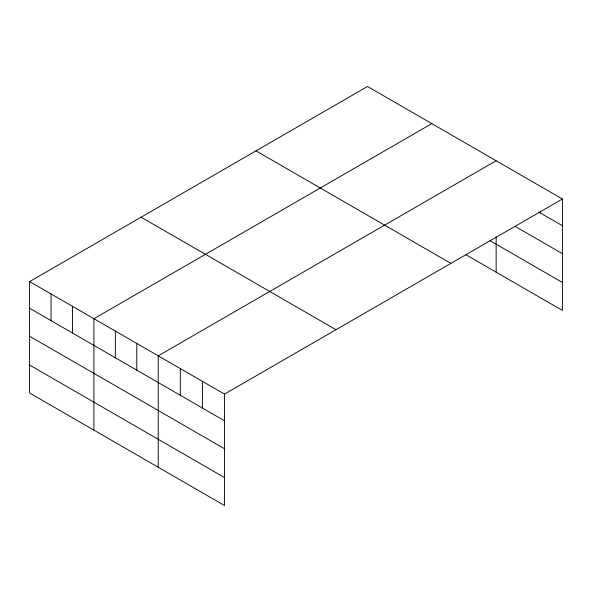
<?xml version="1.0" encoding="UTF-8"?>
<svg xmlns="http://www.w3.org/2000/svg" width="592" height="592" viewBox="0 0 592 592"><rect width="100%" height="100%" fill="white"/><g stroke="black" fill="none" stroke-linecap="round" stroke-linejoin="round"><path stroke-width="0.89" d="M562.4 199.008L367.506 86.491L29.6 281.577L29.6 392.992L224.494 505.509L224.494 394.094L562.4 199.008L562.4 310.423L465.963 254.745M431.82 123.617L93.913 318.711L93.913 430.125M496.14 160.75L158.227 355.844L158.227 467.258M538.735 212.04L562.4 225.7M515.07 226.336L562.4 253.657M489.784 240.537L562.4 282.465M255.996 150.871L450.889 263.388M141.111 217.197L336.004 329.722M29.6 281.577L224.494 394.094M29.6 308.269L224.494 420.794M29.6 336.226L224.494 448.751M29.6 365.035L224.494 477.552M540.311 211.107L540.311 212.95M496.14 237.007L496.14 272.165M202.405 381.344L202.405 408.043M180.316 368.594L180.316 395.286M136.789 343.464L136.789 370.155M115.351 331.083L115.351 357.783M72.476 306.33L72.476 333.03M51.038 293.958L51.038 320.649"/></g></svg>
